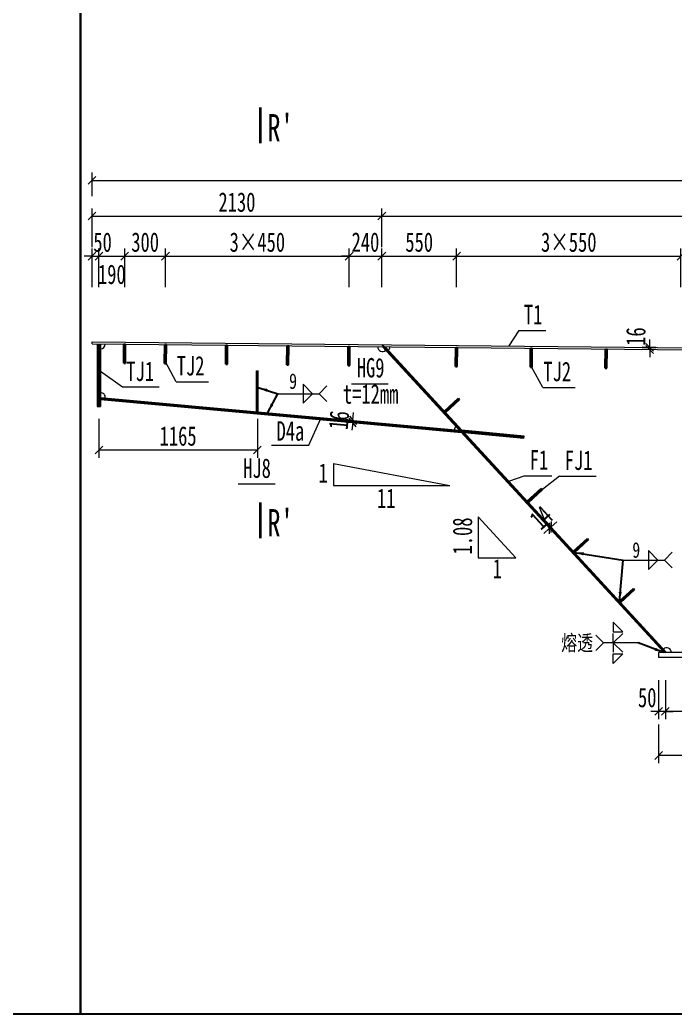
# Model space of a CAD drawing. Header units: millimetres. Extents: x -89049 to 410567, y -307459 to -100425.
# Drawn here: x 190120 to 194938, y -127671 to -120363 of the extents above; entities that cross this region are included whole.
import ezdxf
from ezdxf.enums import TextEntityAlignment as Align

# ---------------------------------------------------------------- set-up
doc = ezdxf.new("R2010")
doc.units = ezdxf.units.MM
doc.layers.get('Defpoints').update_dxf_attribs({"color": 8})
for name, color, linetype, lineweight in [('Dim', 4, 'Continuous', 15), ('文字', 7, 'Continuous', 15), ('粗线', 3, 'Continuous', 35), ('细实线', 4, 'Continuous', 15), ('钢板粗线', 1, 'Continuous', 25), ('钢板细线', 6, 'Continuous', 15)]:
    doc.layers.add(name, color=color, linetype=linetype, lineweight=lineweight)
doc.layers.add('Text', color=4, linetype='Continuous')
doc.styles.add('111', font='', dxfattribs={"width": 0.7})
doc.styles.add('BM_Dim', font='', dxfattribs={"width": 0.85})
doc.styles.add('SMEDI', font='', dxfattribs={"width": 0.75})
doc.styles.get("Standard").update_dxf_attribs({"font": ''})
doc.styles.get('111').set_extended_font_data('仿宋_GB2312')
doc.styles.get('BM_Dim').set_extended_font_data('仿宋_GB2312')
doc.styles.get('SMEDI').set_extended_font_data('仿宋_GB2312')
doc.styles.get('Standard').set_extended_font_data('仿宋_GB2312')
doc.dimstyles.new('200', dxfattribs={"dimscale": 0, "dimtxt": 2.5, "dimasz": 1, "dimexe": 1, "dimexo": 1, "dimgap": 0.6, "dimtad": 1, "dimdec": 0, "dimdsep": 46, "dimtxsty": '111', "dimblk": 'OBLIQUE', "dimcen": 0, "dimclrd": 4, "dimclre": 4, "dimclrt": 4, "dimadec": 1, "dimazin": 2, "dimtfac": 1, "dimtdec": 0, "dimtix": 1, "dimtmove": 2, "dimatfit": 3, "dimfxl": 4, "dimfxlon": 1, "dimtolj": 1, "dimlwd": -1, "dimlwe": -1, "dimarcsym": 0})
doc.dimstyles.new('MSteel_1.0_1.0', dxfattribs={"dimtxt": 3, "dimasz": 1.2, "dimexe": 1, "dimexo": 1, "dimgap": 1, "dimtad": 3, "dimtoh": 1, "dimdec": 0, "dimzin": 0, "dimdsep": 46, "dimtxsty": 'Standard', "dimblk": 'ARCHTICK', "dimcen": 0.09, "dimclrd": 3, "dimclre": 3, "dimadec": 0, "dimazin": 0, "dimtfac": 1, "dimtdec": 4, "dimtofl": 0, "dimtmove": 0, "dimatfit": 3, "dimfxl": 1, "dimtolj": 1, "dimtzin": 0, "dimarcsym": 0})

# ---------------------------------------------------------------- blocks, each defined once
blk = doc.blocks.new('14-160加劲 无过焊孔')
at = {"layer": 'Defpoints'}
blk.add_line((38609.4, 32076.7), (38609.4, 32216.7), dxfattribs=at)
at = {"layer": '钢板粗线', "color": 7}
for p, q in [((38603.4, 32076.7), (38603.4, 32216.7)), ((38603.4, 32216.7), (38615.4, 32216.7)), ((38615.4, 32076.7), (38615.4, 32216.7)), ((38603.4, 32076.7), (38615.4, 32076.7))]:
    blk.add_line(p, q, dxfattribs=at)
blk = doc.blocks.new('_Oblique')
at = {"color": 0, "linetype": 'ByBlock', "lineweight": -2}
blk.add_line((-0.5, -0.5), (0.5, 0.5), dxfattribs=at)
blk = doc.blocks.new('*D1240')
at = {"layer": 'Defpoints', "color": 0}
for p in [(192781.3, -121805.1), (190651.3, -122749.8), (192781.3, -122749.7)]:
    blk.add_point(p, dxfattribs=at)
at = {"layer": '细实线', "color": 4}
for p, q in [((190651.3, -122033.7), (190651.3, -121748)), ((192781.3, -122033.7), (192781.3, -121748)), ((190651.3, -121805.1), (192781.3, -121805.1))]:
    blk.add_line(p, q, dxfattribs=at)
at = {"layer": '细实线', "color": 4, "xscale": 57.14285714285715, "yscale": 57.14285714285715, "zscale": 57.14285714285715, "rotation": 180}
blk.add_blockref('_Oblique', (190651.3, -121805.1), dxfattribs=at)
at = {"layer": '细实线', "color": 4, "xscale": 57.14285714285715, "yscale": 57.14285714285715, "zscale": 57.14285714285715}
blk.add_blockref('_Oblique', (192781.3, -121805.1), dxfattribs=at)
at = {"layer": '细实线', "color": 4, "insert": (191716.3, -121702.9), "char_height": 142.86, "attachment_point": 5, "style": '111'}
blk.add_mtext('\\A1;2130', dxfattribs=at)
blk = doc.blocks.new('*D1241')
at = {"layer": 'Defpoints', "color": 0}
for p in [(190701.3, -122099.3), (190651.3, -122734.3), (190701.3, -122749.4)]:
    blk.add_point(p, dxfattribs=at)
at = {"layer": '细实线', "color": 4}
for p, q in [((190651.3, -122327.9), (190651.3, -122042.1)), ((190701.3, -122327.9), (190701.3, -122042.1)), ((190651.3, -122099.3), (190594.1, -122099.3)), ((190651.3, -122099.3), (190701.3, -122099.3)), ((190701.3, -122099.3), (190758.4, -122099.3))]:
    blk.add_line(p, q, dxfattribs=at)
at = {"layer": '细实线', "color": 4, "xscale": 57.14285714285715, "yscale": 57.14285714285715, "zscale": 57.14285714285715}
blk.add_blockref('_Oblique', (190651.3, -122099.3), dxfattribs=at)
at = {"layer": '细实线', "color": 4, "xscale": 57.14285714285715, "yscale": 57.14285714285715, "zscale": 57.14285714285715, "rotation": 180}
blk.add_blockref('_Oblique', (190701.3, -122099.3), dxfattribs=at)
at = {"layer": '细实线', "color": 4, "insert": (190728.4, -121997.4), "char_height": 142.86, "attachment_point": 5, "style": '111'}
blk.add_mtext('\\A1;50', dxfattribs=at)
blk = doc.blocks.new('*D1242')
at = {"layer": 'Defpoints', "color": 0}
for p in [(194981.3, -122099.3), (193331.3, -122771.2), (194981.3, -122787.7)]:
    blk.add_point(p, dxfattribs=at)
at = {"layer": '细实线', "color": 4}
for p, q in [((193331.3, -122327.9), (193331.3, -122042.1)), ((194981.3, -122327.9), (194981.3, -122042.1)), ((193331.3, -122099.3), (194981.3, -122099.3))]:
    blk.add_line(p, q, dxfattribs=at)
at = {"layer": '细实线', "color": 4, "xscale": 57.14285714285715, "yscale": 57.14285714285715, "zscale": 57.14285714285715, "rotation": 180}
blk.add_blockref('_Oblique', (193331.3, -122099.3), dxfattribs=at)
at = {"layer": '细实线', "color": 4, "xscale": 57.14285714285715, "yscale": 57.14285714285715, "zscale": 57.14285714285715}
blk.add_blockref('_Oblique', (194981.3, -122099.3), dxfattribs=at)
at = {"layer": '细实线', "color": 4, "insert": (194156.3, -121997.1), "char_height": 142.86, "attachment_point": 5, "style": '111'}
blk.add_mtext('\\A1;3×550', dxfattribs=at)
blk = doc.blocks.new('*D1245')
at = {"layer": 'Defpoints', "color": 0}
for p in [(211974, -121542.4), (190651.3, -121716.4), (211974, -123001.7)]:
    blk.add_point(p, dxfattribs=at)
at = {"layer": '细实线', "color": 4}
for p, q in [((190651.3, -121659.3), (190651.3, -121485.3)), ((211974, -121771), (211974, -121485.3)), ((190651.3, -121542.4), (211974, -121542.4))]:
    blk.add_line(p, q, dxfattribs=at)
at = {"layer": '细实线', "color": 4, "xscale": 57.14285714285715, "yscale": 57.14285714285715, "zscale": 57.14285714285715, "rotation": 180}
blk.add_blockref('_Oblique', (190651.3, -121542.4), dxfattribs=at)
at = {"layer": '细实线', "color": 4, "xscale": 57.14285714285715, "yscale": 57.14285714285715, "zscale": 57.14285714285715}
blk.add_blockref('_Oblique', (211974, -121542.4), dxfattribs=at)
at = {"layer": '细实线', "color": 4, "insert": (201312.6, -121440.2), "char_height": 142.86, "attachment_point": 5, "style": '111'}
blk.add_mtext('\\A1;22750', dxfattribs=at)
blk = doc.blocks.new('*D1246')
at = {"layer": 'Defpoints', "color": 0}
for p in [(203853.5, -121805.1), (192781.3, -122749.7), (203853.5, -123001.7)]:
    blk.add_point(p, dxfattribs=at)
at = {"layer": '细实线', "color": 4}
for p, q in [((192781.3, -122033.7), (192781.3, -121748)), ((203853.5, -122033.7), (203853.5, -121748)), ((192781.3, -121805.1), (203853.5, -121805.1))]:
    blk.add_line(p, q, dxfattribs=at)
at = {"layer": '细实线', "color": 4, "xscale": 57.14285714285715, "yscale": 57.14285714285715, "zscale": 57.14285714285715, "rotation": 180}
blk.add_blockref('_Oblique', (192781.3, -121805.1), dxfattribs=at)
at = {"layer": '细实线', "color": 4, "xscale": 57.14285714285715, "yscale": 57.14285714285715, "zscale": 57.14285714285715}
blk.add_blockref('_Oblique', (203853.5, -121805.1), dxfattribs=at)
at = {"layer": '细实线', "color": 4, "insert": (198317.4, -121702.9), "char_height": 142.86, "attachment_point": 5, "style": '111'}
blk.add_mtext('\\A1;11072', dxfattribs=at)
blk = doc.blocks.new('*D1251')
at = {"layer": 'Defpoints', "color": 0}
for p in [(194816.5, -124991.9), (203512.4, -125251.3), (194816.5, -125770.4)]:
    blk.add_point(p, dxfattribs=at)
at = {"layer": '细实线', "color": 4}
for p, q in [((194816.5, -125541.8), (194816.5, -125827.6)), ((203512.4, -125541.8), (203512.4, -125827.6)), ((203512.4, -125770.4), (194816.5, -125770.4))]:
    blk.add_line(p, q, dxfattribs=at)
at = {"layer": '细实线', "color": 4, "xscale": 57.14285714285715, "yscale": 57.14285714285715, "zscale": 57.14285714285715, "rotation": 180}
blk.add_blockref('_Oblique', (194816.5, -125770.4), dxfattribs=at)
at = {"layer": '细实线', "color": 4, "xscale": 57.14285714285715, "yscale": 57.14285714285715, "zscale": 57.14285714285715}
blk.add_blockref('_Oblique', (203512.4, -125770.4), dxfattribs=at)
at = {"layer": '细实线', "color": 4, "insert": (199164.5, -125668.2), "char_height": 142.86, "attachment_point": 5, "style": '111'}
blk.add_mtext('\\A1;8696', dxfattribs=at)
blk = doc.blocks.new('*D1253')
at = {"layer": 'Defpoints', "color": 0}
for p in [(194816.5, -125013.5), (194866.5, -125013.5), (194816.5, -125445.8)]:
    blk.add_point(p, dxfattribs=at)
at = {"layer": '细实线', "color": 4}
for p, q in [((194816.5, -125217.2), (194816.5, -125502.9)), ((194866.5, -125217.2), (194866.5, -125502.9)), ((194816.5, -125445.8), (194759.3, -125445.8)), ((194866.5, -125445.8), (194816.5, -125445.8)), ((194866.5, -125445.8), (194923.6, -125445.8))]:
    blk.add_line(p, q, dxfattribs=at)
at = {"layer": '细实线', "color": 4, "xscale": 57.14285714285715, "yscale": 57.14285714285715, "zscale": 57.14285714285715}
blk.add_blockref('_Oblique', (194816.5, -125445.8), dxfattribs=at)
at = {"layer": '细实线', "color": 4, "xscale": 57.14285714285715, "yscale": 57.14285714285715, "zscale": 57.14285714285715, "rotation": 180}
blk.add_blockref('_Oblique', (194866.5, -125445.8), dxfattribs=at)
at = {"layer": '细实线', "color": 4, "insert": (194733, -125345), "char_height": 142.86, "attachment_point": 5, "style": '111'}
blk.add_mtext('\\A1;50', dxfattribs=at)
blk = doc.blocks.new('全融透2')
at = {"layer": 'Dim'}
blk.add_line((0, 0), (-4.48, 0), dxfattribs=at)
for points in [[(-3.23, 2.65), (-3.23, 1.41), (-2, 1.41)], [(-3.23, -2.65), (-3.23, -1.41), (-2, -1.41)]]:
    blk.add_lwpolyline(points, close=True, dxfattribs=at)
for points in [[(-5.48, 1), (-4.48, 0), (-5.48, -1)], [(-2, 1.21), (-3.23, 0), (-3.23, 1.21)], [(-2, -1.21), (-3.23, 0), (-3.23, -1.21)]]:
    blk.add_lwpolyline(points, dxfattribs=at)
at = {"layer": 'Text', "style": 'SMEDI', "width": 0.75}
blk.add_text('熔透', height=2, dxfattribs=at).set_placement((-9.92, 0), align=Align.MIDDLE_LEFT)
blk = doc.blocks.new('_ArchTick')
at = {"color": 0, "linetype": 'ByBlock', "const_width": 0.15}
blk.add_lwpolyline([(-0.5, -0.5), (0.5, 0.5)], dxfattribs=at)
blk = doc.blocks.new('*D1254')
at = {"layer": 'Defpoints', "color": 0}
for p in [(194025.9, -124090.4), (194026.4, -124111.8), (194036.8, -124102.3)]:
    blk.add_point(p, dxfattribs=at)
at = {"layer": '细实线', "color": 4}
for p, q in [((194015.6, -124099.9), (193977.1, -124057.6)), ((194025.9, -124090.4), (193987.5, -124048.2)), ((194015.6, -124099.9), (194025.9, -124090.4)), ((194025.9, -124090.4), (194068.2, -124052)), ((194015.6, -124099.9), (193973.3, -124138.3))]:
    blk.add_line(p, q, dxfattribs=at)
at = {"layer": '细实线', "color": 4, "xscale": 57.14285714285715, "yscale": 57.14285714285715, "zscale": 57.14285714285715}
for p, rotation in [((194015.6, -124099.9), 42.30941180379739), ((194025.9, -124090.4), 222.3094118037974)]:
    blk.add_blockref('_Oblique', p, dxfattribs=dict(at, rotation=rotation))
at = {"layer": '细实线', "color": 4, "insert": (193953, -124020.7), "char_height": 142.86, "attachment_point": 5, "rotation": 42.30941, "style": '111'}
blk.add_mtext('\\A1;14', dxfattribs=at)
blk = doc.blocks.new('角焊缝2')
at = {"layer": 'Dim'}
blk.add_line((-3138.01, 370.22), (-3132.7, 370.22), dxfattribs=at)
blk.add_lwpolyline([(-3134.75, 371.45), (-3134.75, 368.99), (-3133.52, 370.22)], close=True, dxfattribs=at)
blk.add_lwpolyline([(-3131.7, 369.22), (-3132.7, 370.22), (-3131.7, 371.22)], dxfattribs=at)
blk = doc.blocks.new('12-140加劲 无过焊孔')
at = {"layer": 'Defpoints'}
blk.add_line((38946.6, 32076.7), (38946.6, 32216.7), dxfattribs=at)
at = {"layer": '钢板粗线', "color": 7}
for p, q in [((38940.6, 32076.7), (38940.6, 32216.7)), ((38940.6, 32216.7), (38952.6, 32216.7)), ((38952.6, 32076.7), (38952.6, 32216.7)), ((38940.6, 32076.7), (38952.6, 32076.7))]:
    blk.add_line(p, q, dxfattribs=at)
blk = doc.blocks.new('*D1259')
at = {"layer": 'Defpoints', "color": 0}
for p in [(194853.2, -122770.4), (194751.8, -122785.4), (194853, -122786.4)]:
    blk.add_point(p, dxfattribs=at)
at = {"layer": '细实线', "color": 4}
for p, q in [((194796.1, -122769.8), (194694.8, -122768.8)), ((194752, -122769.4), (194751.8, -122785.4)), ((194752, -122769.4), (194752.6, -122712.3)), ((194795.9, -122785.8), (194694.7, -122784.8)), ((194751.8, -122785.4), (194751.3, -122842.5))]:
    blk.add_line(p, q, dxfattribs=at)
at = {"layer": '细实线', "color": 4, "xscale": 57.1428571428572, "yscale": 57.1428571428572, "zscale": 57.1428571428572}
for p, rotation in [((194751.8, -122785.4), 89.42629083929008), ((194752, -122769.4), 269.4262908392901)]:
    blk.add_blockref('_Oblique', p, dxfattribs=dict(at, rotation=rotation))
at = {"layer": '细实线', "color": 4, "insert": (194649.7, -122690.5), "char_height": 142.86, "attachment_point": 5, "rotation": 89.42629, "style": '111'}
blk.add_mtext('\\A1;16', dxfattribs=at)
blk = doc.blocks.new('*D1266')
at = {"layer": 'Defpoints', "color": 0}
for p in [(194866.5, -125013.5), (195517.4, -125013.5), (194866.5, -125445.8)]:
    blk.add_point(p, dxfattribs=at)
at = {"layer": '细实线', "color": 4}
for p, q in [((194866.5, -125217.2), (194866.5, -125502.9)), ((195517.4, -125217.2), (195517.4, -125502.9)), ((195517.4, -125445.8), (194866.5, -125445.8))]:
    blk.add_line(p, q, dxfattribs=at)
at = {"layer": '细实线', "color": 4, "xscale": 57.14285714285715, "yscale": 57.14285714285715, "zscale": 57.14285714285715, "rotation": 180}
blk.add_blockref('_Oblique', (194866.5, -125445.8), dxfattribs=at)
at = {"layer": '细实线', "color": 4, "xscale": 57.14285714285715, "yscale": 57.14285714285715, "zscale": 57.14285714285715}
blk.add_blockref('_Oblique', (195517.4, -125445.8), dxfattribs=at)
at = {"layer": '细实线', "color": 4, "insert": (195192, -125343.6), "char_height": 142.86, "attachment_point": 5, "style": '111'}
blk.add_mtext('\\A1;651', dxfattribs=at)
blk = doc.blocks.new('*D1273')
at = {"layer": 'Defpoints', "color": 0}
for p in [(192541.3, -122099.3), (191191.3, -122749.7), (192541.3, -122763.3)]:
    blk.add_point(p, dxfattribs=at)
at = {"layer": '细实线', "color": 4}
for p, q in [((191191.3, -122327.9), (191191.3, -122042.1)), ((192541.3, -122327.9), (192541.3, -122042.1)), ((191191.3, -122099.3), (192541.3, -122099.3))]:
    blk.add_line(p, q, dxfattribs=at)
at = {"layer": '细实线', "color": 4, "xscale": 57.14285714285715, "yscale": 57.14285714285715, "zscale": 57.14285714285715, "rotation": 180}
blk.add_blockref('_Oblique', (191191.3, -122099.3), dxfattribs=at)
at = {"layer": '细实线', "color": 4, "xscale": 57.14285714285715, "yscale": 57.14285714285715, "zscale": 57.14285714285715}
blk.add_blockref('_Oblique', (192541.3, -122099.3), dxfattribs=at)
at = {"layer": '细实线', "color": 4, "insert": (191866.3, -121997.1), "char_height": 142.86, "attachment_point": 5, "style": '111'}
blk.add_mtext('\\A1;3×450', dxfattribs=at)
blk = doc.blocks.new('*D1274')
at = {"layer": 'Defpoints', "color": 0}
for p in [(190891.3, -122099.3), (190701.3, -122761), (190891.3, -122746.7)]:
    blk.add_point(p, dxfattribs=at)
at = {"layer": '细实线', "color": 4}
for p, q in [((190701.3, -122327.9), (190701.3, -122042.1)), ((190891.3, -122327.9), (190891.3, -122042.1)), ((190701.3, -122099.3), (190891.3, -122099.3))]:
    blk.add_line(p, q, dxfattribs=at)
at = {"layer": '细实线', "color": 4, "xscale": 57.14285714285715, "yscale": 57.14285714285715, "zscale": 57.14285714285715, "rotation": 180}
blk.add_blockref('_Oblique', (190701.3, -122099.3), dxfattribs=at)
at = {"layer": '细实线', "color": 4, "xscale": 57.14285714285715, "yscale": 57.14285714285715, "zscale": 57.14285714285715}
blk.add_blockref('_Oblique', (190891.3, -122099.3), dxfattribs=at)
at = {"layer": '细实线', "color": 4, "insert": (190796.3, -122234.1), "char_height": 142.86, "attachment_point": 5, "style": '111'}
blk.add_mtext('\\A1;190', dxfattribs=at)
blk = doc.blocks.new('*D1276')
at = {"layer": 'Defpoints', "color": 0}
for p in [(192781.3, -122099.3), (192541.3, -122761), (192781.3, -122749.7)]:
    blk.add_point(p, dxfattribs=at)
at = {"layer": '细实线', "color": 4}
for p, q in [((192541.3, -122327.9), (192541.3, -122042.1)), ((192781.3, -122327.9), (192781.3, -122042.1)), ((192541.3, -122099.3), (192484.1, -122099.3)), ((192541.3, -122099.3), (192781.3, -122099.3)), ((192781.3, -122099.3), (192838.4, -122099.3))]:
    blk.add_line(p, q, dxfattribs=at)
at = {"layer": '细实线', "color": 4, "xscale": 57.14285714285715, "yscale": 57.14285714285715, "zscale": 57.14285714285715}
blk.add_blockref('_Oblique', (192541.3, -122099.3), dxfattribs=at)
at = {"layer": '细实线', "color": 4, "xscale": 57.14285714285715, "yscale": 57.14285714285715, "zscale": 57.14285714285715, "rotation": 180}
blk.add_blockref('_Oblique', (192781.3, -122099.3), dxfattribs=at)
at = {"layer": '细实线', "color": 4, "insert": (192661.3, -121997.1), "char_height": 142.86, "attachment_point": 5, "style": '111'}
blk.add_mtext('\\A1;240', dxfattribs=at)
blk = doc.blocks.new('*D1275')
at = {"layer": 'Defpoints', "color": 0}
for p in [(191191.3, -122099.3), (190891.3, -122761), (191191.3, -122749.7)]:
    blk.add_point(p, dxfattribs=at)
at = {"layer": '细实线', "color": 4}
for p, q in [((190891.3, -122327.9), (190891.3, -122042.1)), ((191191.3, -122327.9), (191191.3, -122042.1)), ((190891.3, -122099.3), (191191.3, -122099.3))]:
    blk.add_line(p, q, dxfattribs=at)
at = {"layer": '细实线', "color": 4, "xscale": 57.14285714285715, "yscale": 57.14285714285715, "zscale": 57.14285714285715, "rotation": 180}
blk.add_blockref('_Oblique', (190891.3, -122099.3), dxfattribs=at)
at = {"layer": '细实线', "color": 4, "xscale": 57.14285714285715, "yscale": 57.14285714285715, "zscale": 57.14285714285715}
blk.add_blockref('_Oblique', (191191.3, -122099.3), dxfattribs=at)
at = {"layer": '细实线', "color": 4, "insert": (191041.3, -121997.1), "char_height": 142.86, "attachment_point": 5, "style": '111'}
blk.add_mtext('\\A1;300', dxfattribs=at)
blk = doc.blocks.new('*D1277')
at = {"layer": 'Defpoints', "color": 0}
for p in [(193331.3, -122099.3), (192781.3, -122761), (193331.3, -122771.2)]:
    blk.add_point(p, dxfattribs=at)
at = {"layer": '细实线', "color": 4}
for p, q in [((192781.3, -122327.9), (192781.3, -122042.1)), ((193331.3, -122327.9), (193331.3, -122042.1)), ((192781.3, -122099.3), (193331.3, -122099.3))]:
    blk.add_line(p, q, dxfattribs=at)
at = {"layer": '细实线', "color": 4, "xscale": 57.14285714285715, "yscale": 57.14285714285715, "zscale": 57.14285714285715, "rotation": 180}
blk.add_blockref('_Oblique', (192781.3, -122099.3), dxfattribs=at)
at = {"layer": '细实线', "color": 4, "xscale": 57.14285714285715, "yscale": 57.14285714285715, "zscale": 57.14285714285715}
blk.add_blockref('_Oblique', (193331.3, -122099.3), dxfattribs=at)
at = {"layer": '细实线', "color": 4, "insert": (193056.3, -121997.1), "char_height": 142.86, "attachment_point": 5, "style": '111'}
blk.add_mtext('\\A1;550', dxfattribs=at)
blk = doc.blocks.new('*D1285')
at = {"layer": 'Defpoints', "color": 0}
for p in [(190701.3, -123197.9), (191866.3, -123203.2), (190701.3, -123524.8)]:
    blk.add_point(p, dxfattribs=at)
at = {"layer": '细实线', "color": 4}
for p, q in [((190701.3, -123296.2), (190701.3, -123581.9)), ((191866.3, -123296.2), (191866.3, -123581.9)), ((191866.3, -123524.8), (190701.3, -123524.8))]:
    blk.add_line(p, q, dxfattribs=at)
at = {"layer": '细实线', "color": 4, "xscale": 57.14285714285715, "yscale": 57.14285714285715, "zscale": 57.14285714285715, "rotation": 180}
blk.add_blockref('_Oblique', (190701.3, -123524.8), dxfattribs=at)
at = {"layer": '细实线', "color": 4, "xscale": 57.14285714285715, "yscale": 57.14285714285715, "zscale": 57.14285714285715}
blk.add_blockref('_Oblique', (191866.3, -123524.8), dxfattribs=at)
at = {"layer": '细实线', "color": 4, "insert": (191283.8, -123422.5), "char_height": 142.86, "attachment_point": 5, "style": '111'}
blk.add_mtext('\\A1;1165', dxfattribs=at)
blk = doc.blocks.new('*D1286')
at = {"layer": 'Defpoints', "color": 0}
for p in [(192567.4, -123322.5), (192598.3, -123325.3), (192599.8, -123309.4)]:
    blk.add_point(p, dxfattribs=at)
at = {"layer": '细实线', "color": 4}
for p, q in [((192568.8, -123306.5), (192574, -123249.6)), ((192567.4, -123322.5), (192510.5, -123317.3)), ((192568.8, -123306.5), (192511.9, -123301.4)), ((192567.4, -123322.5), (192562.2, -123379.4)), ((192568.8, -123306.5), (192567.4, -123322.5))]:
    blk.add_line(p, q, dxfattribs=at)
at = {"layer": '细实线', "color": 4, "xscale": 57.14285714285715, "yscale": 57.14285714285715, "zscale": 57.14285714285715}
for p, rotation in [((192567.4, -123322.5), 84.79551855728839), ((192568.8, -123306.5), 264.7955185572884)]:
    blk.add_blockref('_Oblique', p, dxfattribs=dict(at, rotation=rotation))
at = {"layer": '细实线', "color": 4, "insert": (192466.3, -123305.2), "char_height": 142.86, "attachment_point": 5, "rotation": 84.79552, "style": '111'}
blk.add_mtext('\\A1;16', dxfattribs=at)

msp = doc.modelspace()

# ---------------------------------------------------------------- linework, layer by layer
at = {"layer": 'Defpoints'}
for p, q in [((190701.3, -122744.8), (190701.3, -123204.8)), ((192781.3, -122749.7), (194866.5, -125013.5)), ((191866.3, -123242.5), (191866.3, -122942.5)), ((190701.3, -123144.5), (193379.1, -123388.4)), ((193827.1, -123431.3), (193379.1, -123388.4))]:
    msp.add_line(p, q, dxfattribs=at)
for points in [[(168566.6, -113054.1), (190566.6, -113054.1), (190566.6, -127671.3), (168566.6, -127671.3)], [(190566.6, -113054.1), (212566.6, -113054.1), (212566.6, -127671.3), (190566.6, -127671.3)]]:
    msp.add_lwpolyline(points, close=True, dxfattribs=at)
at = {"layer": '粗线'}
for p, q in [((191889.9, -121269.5), (191889.9, -121006.3)), ((191889.9, -124173.4), (191889.9, -123910.1))]:
    msp.add_line(p, q, dxfattribs=at)
at = {"layer": '细实线'}
for p, q in [((193789.1, -122645.8), (193716.4, -122759)), ((193789.1, -122645.8), (193988.7, -122645.8)), ((191270.4, -123022.4), (191189.9, -122875.7)), ((193966.2, -123064.6), (193885.7, -122918)), ((190875.5, -123063.2), (190713.3, -122946.7)), ((191144.2, -123063.2), (190875.5, -123063.2)), ((191270.4, -123022.4), (191508.3, -123022.4)), ((192559.8, -123036.9), (192828.6, -123036.9)), ((193966.2, -123064.6), (194204.1, -123064.6)), ((192244.6, -123487.8), (192331.3, -123297.3)), ((191969.9, -123487.8), (192244.6, -123487.8)), ((192425.7, -123624.2), (193281.2, -123784.2)), ((192425.7, -123624.2), (192425.7, -123784.2)), ((193832.6, -123713.9), (193712.6, -123756)), ((193832.6, -123713.9), (194032.2, -123713.9)), ((194088.7, -123717), (193962.4, -123815)), ((194088.7, -123717), (194357.4, -123717)), ((191725.3, -123773), (191996.2, -123773)), ((192425.7, -123784.2), (193281.2, -123784.2)), ((193489.9, -124016), (193766.2, -124316)), ((193489.9, -124016), (193489.9, -124316)), ((193489.9, -124316), (193766.2, -124316))]:
    msp.add_line(p, q, dxfattribs=at)
at = {"layer": '钢板细线'}
for p, q in [((190651.3, -122744.3), (190651.3, -122728.3)), ((190689.3, -122744.7), (190689.3, -123204.8)), ((190713.3, -122745), (190713.3, -123204.8)), ((192786.5, -122765.7), (194857, -125013.5)), ((192805.7, -122765.9), (194876, -125013.5)), ((191860.3, -122942.5), (191872.3, -122942.5)), ((191860.3, -123242), (191860.3, -122942.5)), ((191872.3, -123243.1), (191872.3, -122942.5)), ((190713.3, -123137.5), (193350.2, -123377.7)), ((190689.3, -123204.8), (190713.3, -123204.8)), ((190713.3, -123153.6), (193366.4, -123395.2)), ((203512.4, -125013.5), (194816.5, -125013.5)), ((194816.5, -125013.5), (194816.5, -125049.5)), ((203512.4, -125049.5), (194816.5, -125049.5))]:
    msp.add_line(p, q, dxfattribs=at)
at = {"layer": '钢板细线', "color": 7}
for p, q in [((193827.8, -123423.3), (193371, -123379.6)), ((193826.3, -123439.2), (193387.2, -123397.2)), ((193826.3, -123439.2), (193827.8, -123423.3))]:
    msp.add_line(p, q, dxfattribs=at)
at = {"layer": '钢板细线'}
for points in [[(190651.3, -122728.3), (199701.3, -122819), (201167, -122797)], [(190651.3, -122744.3), (199701.3, -122835), (201167, -122813)]]:
    msp.add_lwpolyline(points, dxfattribs=at)
for centre, start, end in [((190713.3, -122745), 270, 359.42629), ((192786.5, -122765.7), 179.42629, 312.64892), ((192805.7, -122765.9), 312.64892, 359.42629), ((190713.3, -123137.5), 354.79552, 90), ((193350.2, -123377.7), 132.64892, 174.83592), ((194876, -125013.5), 0, 132.64892)]:
    msp.add_arc(centre, 35, start, end, dxfattribs=at)

# ---------------------------------------------------------------- block references
at = {"layer": '细实线', "rotation": 359.4262908392986}
for p in [(151624.1, -154571.9), (151924.1, -154574.9), (152374.1, -154579.4), (152824.1, -154583.9), (153274.1, -154588.4), (154064.1, -154596.3), (154614.1, -154601.8), (155164.1, -154607.3)]:
    msp.add_blockref('12-140加劲 无过焊孔', p, dxfattribs=at)
at = {"layer": '细实线', "color": 8, "xscale": 57.1428571428572, "yscale": 57.1428571428572, "zscale": 57.1428571428572}
for name, p in [('角焊缝2', (371331.3, -144266.1)), ('角焊缝2', (373870.3, -145489.1)), ('全融透2', (194667.6, -124942))]:
    msp.add_blockref(name, p, dxfattribs=at)
at = {"layer": '钢板细线', "rotation": 312.6489191297475}
for p in [(143494.6, -116577.7), (144104.3, -117239.7), (144443.1, -117607.4), (144781.8, -117975.2)]:
    msp.add_blockref('14-160加劲 无过焊孔', p, dxfattribs=at)

# ---------------------------------------------------------------- texts
at = {"layer": 'Text', "style": 'SMEDI', "width": 0.75}
for p in [(192100, -123018.5), (194623.3, -124259.5)]:
    msp.add_text('9', height=114.3, dxfattribs=at).set_placement(p, align=Align.MIDDLE_LEFT)
at = {"layer": '文字', "style": 'BM_Dim', "width": 0.7}
for p in [(192036.6, -121255.3), (192036.6, -124159.1)]:
    msp.add_text("R'", height=200, dxfattribs=at).set_placement(p, align=Align.CENTER)
for s, height, p in [('T1', 142.86, (193894, -122642.7)), ('TJ2', 142.86, (191375.3, -123019.4)), ('HG9', 142.86, (192699.3, -123033.9)), ('TJ1', 142.86, (191004.7, -123060.2)), ('TJ2', 142.86, (194071.1, -123061.6)), ('t=12mm', 142.86, (192699.3, -123226.8)), ('D4a', 142.86, (192109.4, -123498.6)), ('HJ8', 142.86, (191863.8, -123772.4)), ('F1', 142.86, (193937.5, -123710.8)), ('FJ1', 142.86, (194228.2, -123714)), ('1', 142.9, (192350.7, -123808.2)), ('11', 142.86, (192814.3, -123993.5)), ('1', 142.9, (193631.2, -124511.3))]:
    msp.add_text(s, height=height, dxfattribs=at).set_placement(p, align=Align.BOTTOM_CENTER)
msp.add_text('1.08', height=142.86, rotation=90, dxfattribs=at).set_placement((193488.4, -124156.3), align=Align.BOTTOM_CENTER)

# ---------------------------------------------------------------- dimensions: what is measured, and where the dimension line sits
at = {"layer": '细实线'}
for base, p1, p2, text, picture, middle in [((211974, -121542.4), (190651.3, -121716.4), (211974, -123001.7), '22750', '*D1245', (201312.6, -121440.2)), ((192541.3, -122099.3), (191191.3, -122749.7), (192541.3, -122763.3), '3×450', '*D1273', (191866.3, -121997.1)), ((194981.3, -122099.3), (193331.3, -122771.2), (194981.3, -122787.7), '3×550', '*D1242', (194156.3, -121997.1))]:
    dim = msp.add_linear_dim(base=base, p1=p1, p2=p2, text=text, dimstyle='200', override={"dimscale": 57.142857, "dimtxsty": '111', "dimblk": 'Oblique'}, dxfattribs=at)
    dim.commit()
    dim.dimension.update_dxf_attribs({"geometry": picture, "text_midpoint": middle})
for base, p1, p2, override, picture, middle in [((192781.3, -121805.1), (190651.3, -122749.8), (192781.3, -122749.7), {"dimscale": 57.142857, "dimtxsty": '111', "dimblk": 'Oblique'}, '*D1240', (191716.3, -121702.9)), ((203853.5, -121805.1), (192781.3, -122749.7), (203853.5, -123001.7), {"dimscale": 57.142857, "dimtxsty": '111', "dimblk": 'Oblique'}, '*D1246', (198317.4, -121702.9)), ((191191.3, -122099.3), (190891.3, -122761), (191191.3, -122749.7), {"dimscale": 57.142857, "dimblk": 'Oblique'}, '*D1275', (191041.3, -121997.1)), ((192781.3, -122099.3), (192541.3, -122761), (192781.3, -122749.7), {"dimscale": 57.142857, "dimblk": 'Oblique'}, '*D1276', (192661.3, -121997.1)), ((193331.3, -122099.3), (192781.3, -122761), (193331.3, -122771.2), {"dimscale": 57.142857, "dimblk": 'Oblique'}, '*D1277', (193056.3, -121997.1)), ((190701.3, -123524.8), (191866.3, -123203.2), (190701.3, -123197.9), {"dimscale": 57.142857, "dimblk": 'Oblique'}, '*D1285', (191283.8, -123422.5)), ((194816.5, -125770.4), (203512.4, -125251.3), (194816.5, -124991.9), {"dimscale": 57.142857, "dimtxsty": '111', "dimblk": 'Oblique'}, '*D1251', (199164.5, -125668.2)), ((194866.5, -125445.8), (195517.4, -125013.5), (194866.5, -125013.5), {"dimscale": 57.142857, "dimblk": 'Oblique'}, '*D1266', (195192, -125343.6))]:
    dim = msp.add_linear_dim(base=base, p1=p1, p2=p2, dimstyle='200', override=override, dxfattribs=at)
    dim.commit()
    dim.dimension.update_dxf_attribs({"geometry": picture, "text_midpoint": middle})
for base, p1, p2, picture, middle in [((190701.3, -122099.3), (190651.3, -122734.3), (190701.3, -122749.4), '*D1241', (190728.4, -121997.4)), ((190891.3, -122099.3), (190701.3, -122761), (190891.3, -122746.7), '*D1274', (190796.3, -122234.1)), ((194816.5, -125445.8), (194866.5, -125013.5), (194816.5, -125013.5), '*D1253', (194733, -125345))]:
    dim = msp.add_linear_dim(base=base, p1=p1, p2=p2, dimstyle='200', override={"dimscale": 57.142857, "dimblk": 'Oblique'}, dxfattribs=at)
    dim.commit()
    dim.dimension.update_dxf_attribs({"geometry": picture, "text_midpoint": middle, "dimtype": 160})
dim = msp.add_linear_dim(base=(194751.8, -122785.4), p1=(194853.2, -122770.4), p2=(194853, -122786.4), angle=269.42629, dimstyle='200', override={"dimscale": 57.142857}, dxfattribs=at)
dim.commit()
dim.dimension.update_dxf_attribs({"geometry": '*D1259', "text_midpoint": (194649.7, -122690.5), "dimtype": 161})
for p1, p2, distance, picture, middle in [((192599.8, -123309.4), (192598.3, -123325.3), -31.1, '*D1286', (192466.3, -123305.2)), ((194026.4, -124111.8), (194036.8, -124102.3), 16.1, '*D1254', (193953, -124020.7))]:
    dim = msp.add_aligned_dim(p1=p1, p2=p2, distance=distance, dimstyle='200', override={"dimscale": 57.142857, "dimblk": 'Oblique'}, dxfattribs=at)
    dim.commit()
    dim.dimension.update_dxf_attribs({"geometry": picture, "text_midpoint": middle})

# ---------------------------------------------------------------- leaders
at = {"layer": 'Dim'}
for points in [[(191872.8, -123065.9), (192016.5, -123110.5)], [(191942.3, -123249.5), (192016.5, -123110.5)], [(194198.2, -124277.6), (194555.5, -124333.5)], [(194528.8, -124636.5), (194555.5, -124333.5)], [(194855.6, -125013), (194667.6, -124942)]]:
    msp.add_leader(points, dimstyle='MSteel_1.0_1.0', override={"dimscale": 57.142857, "dimclrd": 256}, dxfattribs=at)

doc.saveas('drawing.dxf')
